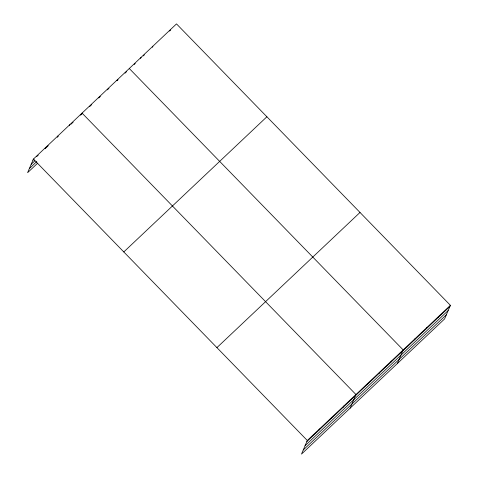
<?xml version="1.0" encoding="UTF-8"?>
<svg xmlns="http://www.w3.org/2000/svg" width="478" height="478" viewBox="0 0 478 478"><rect width="100%" height="100%" fill="white"/><g stroke="black" fill="none" stroke-linecap="round" stroke-linejoin="round"><path stroke-width="0.72" d="M450.395 305.322L307.306 440.495L301.499 454.1L444.594 318.928L450.395 305.322L176.501 23.9L33.406 159.072L27.605 172.678L37.654 163.189M45.105 148.676L45.571 147.583M57.73 136.093L57.264 137.186L58.322 136.188M69.43 125.696L69.896 124.603M81.595 114.206L82.061 113.113L355.955 394.535L350.153 408.14M117.474 79.659L117.008 80.752L118.084 79.736M140.616 58.447L141.082 57.354M152.422 47.298L152.888 46.205M318.999 430.098L319.465 429.005M331.164 418.609L331.63 417.515M343.329 407.119L343.79 406.025M367.295 384.479L367.761 383.386M379.102 373.324L379.568 372.231M390.902 362.175L391.368 361.081M397.373 363.531L403.175 349.932L129.281 68.509M414.516 339.87L414.982 338.777M426.322 328.715L426.788 327.627M438.123 317.565L438.589 316.472M32.94 160.166L33.998 159.168M36.645 156.67L38.228 155.171M45.631 148.174L48.278 145.676M71.019 124.196L73.134 122.201M80.537 115.204L82.664 113.19M89.643 106.606L91.788 104.574M98.761 97.984L100.374 96.466M107.347 89.876L108.96 88.352M125.057 73.146L126.664 71.628M134.181 64.53L135.25 63.514M143.298 55.914L144.374 54.898M169.594 31.076L170.67 30.06M31.178 164.295L34.882 160.799M29.367 168.549L36.77 161.558M123.79 251.942L266.885 116.769M216.916 347.625L360.012 212.453M306.84 441.588L449.929 306.416M305.078 445.717L448.167 310.545M303.261 449.971L446.356 314.799M33.406 159.072L307.306 440.495"/></g></svg>
